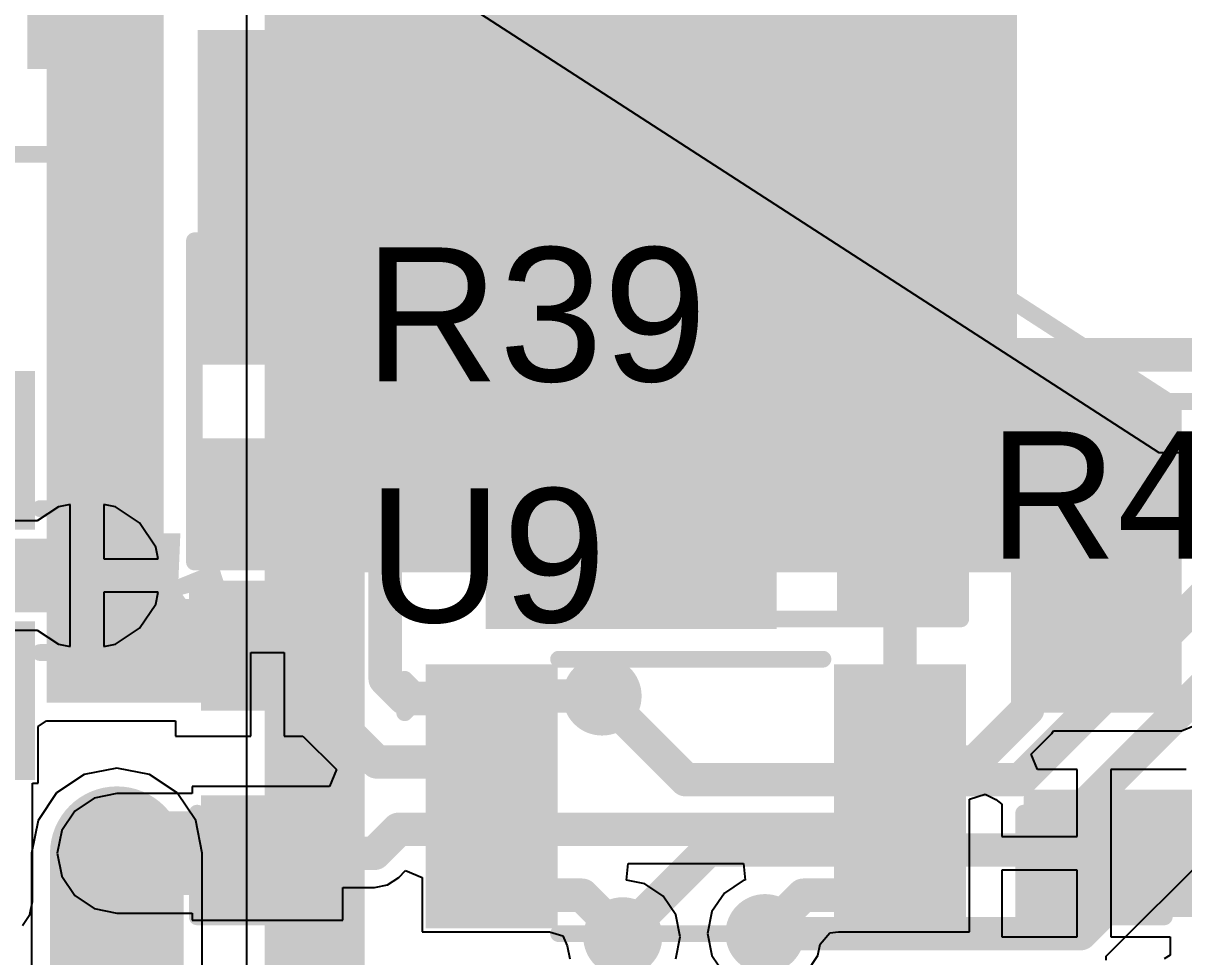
# Model space of a CAD drawing. Header units: millimetres. Extents: x -0.26 to 4.68, y -0.29 to 2.93.
# Drawn here: x 0.9858 to 1.3327, y 2.04 to 2.319 of the extents above; entities that cross this region are included whole.
import ezdxf

# ---------------------------------------------------------------- set-up
doc = ezdxf.new("R2010")
doc.units = ezdxf.units.MM
doc.header["$MEASUREMENT"] = 0
for name, color, linetype in [('BottomLayer', 5, 'Continuous'), ('BottomSolder', 6, 'Continuous'), ('TopLayer', 1, 'Continuous'), ('TopOverlay', 2, 'Continuous'), ('TopPaste', 8, 'Continuous'), ('TopSolder', 216, 'Continuous'), ('ViaHoleLayer', 16, 'Continuous')]:
    doc.layers.add(name, color=color, linetype=linetype)
doc.styles.add('Arial', font='arial.ttf', dxfattribs={"height": 0.2})

# ---------------------------------------------------------------- blocks, each defined once
blk = doc.blocks.new('8_VSSOP_28')
at = {"layer": 'TopLayer'}
for points in [[(-0.07677165, 0.0354331), (-0.04527555, 0.0354331), (-0.04527555, 0.0236221), (-0.07677165, 0.0236221)], [(0.04527555, 0.0354331), (0.07677165, 0.0354331), (0.07677165, 0.0236221), (0.04527555, 0.0236221)], [(-0.07677165, 0.0157481), (-0.04527555, 0.0157481), (-0.04527555, 0.0039371), (-0.07677165, 0.0039371)], [(0.04527555, 0.0157481), (0.07677165, 0.0157481), (0.07677165, 0.0039371), (0.04527555, 0.0039371)], [(-0.07677165, -0.003937), (-0.04527555, -0.003937), (-0.04527555, -0.015748), (-0.07677165, -0.015748)], [(0.04527555, -0.003937), (0.07677165, -0.003937), (0.07677165, -0.015748), (0.04527555, -0.015748)], [(-0.07677165, -0.023622), (-0.04527555, -0.023622), (-0.04527555, -0.035433), (-0.07677165, -0.035433)], [(0.04527555, -0.023622), (0.07677165, -0.023622), (0.07677165, -0.035433), (0.04527555, -0.035433)]]:
    blk.add_hatch(color=1, dxfattribs=at).paths.add_polyline_path(points)
at = {"layer": 'TopPaste'}
for points in [[(-0.07677165, 0.0354331), (-0.04527555, 0.0354331), (-0.04527555, 0.0236221), (-0.07677165, 0.0236221)], [(0.04527555, 0.0354331), (0.07677165, 0.0354331), (0.07677165, 0.0236221), (0.04527555, 0.0236221)], [(-0.07677165, 0.0157481), (-0.04527555, 0.0157481), (-0.04527555, 0.0039371), (-0.07677165, 0.0039371)], [(0.04527555, 0.0157481), (0.07677165, 0.0157481), (0.07677165, 0.0039371), (0.04527555, 0.0039371)], [(-0.07677165, -0.003937), (-0.04527555, -0.003937), (-0.04527555, -0.015748), (-0.07677165, -0.015748)], [(0.04527555, -0.003937), (0.07677165, -0.003937), (0.07677165, -0.015748), (0.04527555, -0.015748)], [(-0.07677165, -0.023622), (-0.04527555, -0.023622), (-0.04527555, -0.035433), (-0.07677165, -0.035433)], [(0.04527555, -0.023622), (0.07677165, -0.023622), (0.07677165, -0.035433), (0.04527555, -0.035433)]]:
    blk.add_hatch(color=8, dxfattribs=at).paths.add_polyline_path(points)
at = {"layer": 'TopSolder'}
for points in [[(-0.08077165, 0.0394331), (-0.04127555, 0.0394331), (-0.04127555, 0.0196221), (-0.08077165, 0.0196221)], [(0.04127555, 0.0394331), (0.08077165, 0.0394331), (0.08077165, 0.0196221), (0.04127555, 0.0196221)], [(-0.08077165, 0.0197481), (-0.04127555, 0.0197481), (-0.04127555, -6.29e-05), (-0.08077165, -6.29e-05)], [(0.04127555, 0.0197481), (0.08077165, 0.0197481), (0.08077165, -6.29e-05), (0.04127555, -6.29e-05)], [(-0.08077165, 6.3e-05), (-0.04127555, 6.3e-05), (-0.04127555, -0.019748), (-0.08077165, -0.019748)], [(0.04127555, 6.3e-05), (0.08077165, 6.3e-05), (0.08077165, -0.019748), (0.04127555, -0.019748)], [(-0.08077165, -0.019622), (-0.04127555, -0.019622), (-0.04127555, -0.039433), (-0.08077165, -0.039433)], [(0.04127555, -0.019622), (0.08077165, -0.019622), (0.08077165, -0.039433), (0.04127555, -0.039433)]]:
    blk.add_hatch(color=216, dxfattribs=at).paths.add_polyline_path(points)
at = {"layer": 'TopOverlay', "const_width": 0.005}
for points in [[(-0.041, 0.041), (0.038, 0.041)], [(-0.087, 0.025), (-0.087, 0.035)], [(-0.087, 0.035), (-0.082, 0.03)], [(-0.087, 0.025), (-0.082, 0.03)], [(-0.041, -0.0409999), (0.038, -0.0409999)]]:
    blk.add_lwpolyline(points, dxfattribs=at)
at = {"layer": 'TopOverlay', "const_width": 0.0025}
for points in [[(-0.04225, 0.041, 1), (-0.03975, 0.041, 1)], [(0.03675, 0.041, 1), (0.03925, 0.041, 1)], [(-0.08825, 0.035, 1), (-0.08575, 0.035, 1)], [(-0.08825, 0.035, 1), (-0.08575, 0.035, 1)], [(-0.08325, 0.03, 1), (-0.08075, 0.03, 1)], [(-0.08325, 0.03, 1), (-0.08075, 0.03, 1)], [(-0.08825, 0.025, 1), (-0.08575, 0.025, 1)], [(-0.08825, 0.025, 1), (-0.08575, 0.025, 1)], [(-0.04225, -0.0409999, 1), (-0.03975, -0.0409999, 1)], [(0.03675, -0.0409999, 1), (0.03925, -0.0409999, 1)]]:
    blk.add_lwpolyline(points, format="xyb", close=True, dxfattribs=at)
blk = doc.blocks.new('R___0603_48')
at = {"layer": 'TopLayer'}
for points in [[(-0.015, 0.0175), (-0.015, -0.0175), (-0.045, -0.0175), (-0.045, 0.0175)], [(0.045, 0.0175), (0.045, -0.0175), (0.015, -0.0175), (0.015, 0.0175)]]:
    blk.add_hatch(color=1, dxfattribs=at).paths.add_polyline_path(points)
at = {"layer": 'TopPaste'}
for points in [[(-0.015, 0.0175), (-0.015, -0.0175), (-0.045, -0.0175), (-0.045, 0.0175)], [(0.045, 0.0175), (0.045, -0.0175), (0.015, -0.0175), (0.015, 0.0175)]]:
    blk.add_hatch(color=8, dxfattribs=at).paths.add_polyline_path(points)
at = {"layer": 'TopSolder'}
for points in [[(-0.011, 0.0215), (-0.011, -0.0215), (-0.049, -0.0215), (-0.049, 0.0215)], [(0.049, 0.0215), (0.049, -0.0215), (0.011, -0.0215), (0.011, 0.0215)]]:
    blk.add_hatch(color=216, dxfattribs=at).paths.add_polyline_path(points)
at = {"layer": 'TopOverlay', "const_width": 0.005}
for points in [[(-0.048, 0.021), (-0.048, -0.021)], [(0.048, 0.021), (-0.048, 0.021)], [(0.048, 0.021), (0.048, -0.021)], [(0.048, -0.021), (-0.048, -0.021)]]:
    blk.add_lwpolyline(points, dxfattribs=at)
at = {"layer": 'TopOverlay', "const_width": 0.0025}
for points in [[(-0.04925, 0.021, 1), (-0.04675, 0.021, 1)], [(-0.04925, 0.021, 1), (-0.04675, 0.021, 1)], [(0.04675, 0.021, 1), (0.04925, 0.021, 1)], [(0.04675, 0.021, 1), (0.04925, 0.021, 1)], [(-0.04925, -0.021, 1), (-0.04675, -0.021, 1)], [(-0.04925, -0.021, 1), (-0.04675, -0.021, 1)], [(0.04675, -0.021, 1), (0.04925, -0.021, 1)], [(0.04675, -0.021, 1), (0.04925, -0.021, 1)]]:
    blk.add_lwpolyline(points, format="xyb", close=True, dxfattribs=at)
blk = doc.blocks.new('R___0603_49')
at = {"layer": 'TopLayer'}
for points in [[(-0.015, 0.0175), (-0.015, -0.0175), (-0.045, -0.0175), (-0.045, 0.0175)], [(0.045, 0.0175), (0.045, -0.0175), (0.015, -0.0175), (0.015, 0.0175)]]:
    blk.add_hatch(color=1, dxfattribs=at).paths.add_polyline_path(points)
at = {"layer": 'TopPaste'}
for points in [[(-0.015, 0.0175), (-0.015, -0.0175), (-0.045, -0.0175), (-0.045, 0.0175)], [(0.045, 0.0175), (0.045, -0.0175), (0.015, -0.0175), (0.015, 0.0175)]]:
    blk.add_hatch(color=8, dxfattribs=at).paths.add_polyline_path(points)
at = {"layer": 'TopSolder'}
for points in [[(-0.011, 0.0215), (-0.011, -0.0215), (-0.049, -0.0215), (-0.049, 0.0215)], [(0.049, 0.0215), (0.049, -0.0215), (0.011, -0.0215), (0.011, 0.0215)]]:
    blk.add_hatch(color=216, dxfattribs=at).paths.add_polyline_path(points)
at = {"layer": 'TopOverlay', "const_width": 0.005}
for points in [[(-0.048, 0.021), (0.048, 0.021)], [(-0.048, 0.021), (-0.048, -0.021)], [(0.048, 0.021), (0.048, -0.021)], [(-0.048, -0.021), (0.048, -0.021)]]:
    blk.add_lwpolyline(points, dxfattribs=at)
at = {"layer": 'TopOverlay', "const_width": 0.0025}
for points in [[(-0.04925, 0.021, 1), (-0.04675, 0.021, 1)], [(-0.04925, 0.021, 1), (-0.04675, 0.021, 1)], [(0.04675, 0.021, 1), (0.04925, 0.021, 1)], [(0.04675, 0.021, 1), (0.04925, 0.021, 1)], [(-0.04925, -0.021, 1), (-0.04675, -0.021, 1)], [(-0.04925, -0.021, 1), (-0.04675, -0.021, 1)], [(0.04675, -0.021, 1), (0.04925, -0.021, 1)], [(0.04675, -0.021, 1), (0.04925, -0.021, 1)]]:
    blk.add_lwpolyline(points, format="xyb", close=True, dxfattribs=at)
blk = doc.blocks.new('SSL0804T_220M_N_100')
at = {"layer": 'TopOverlay', "const_width": 0.005}
for points in [[(0.0650001, 0.1850394), (-0.065, 0.1850394)], [(0.2468363, 0.0674674), (0.0650001, 0.1850394)]]:
    blk.add_lwpolyline(points, dxfattribs=at)
at = {"layer": 'TopOverlay', "const_width": 0.0025}
blk.add_lwpolyline([(0.0637501, 0.1850394, 1), (0.0662501, 0.1850394, 1)], format="xyb", close=True, dxfattribs=at)
blk.add_lwpolyline([(0.0637501, 0.1850394, 1), (0.0662501, 0.1850394, 1)], format="xyb", close=True, dxfattribs=at)
blk = doc.blocks.new('XKNANO_113_106')
at = {"layer": 'TopLayer'}
blk.add_hatch(color=1, dxfattribs=at).paths.add_polyline_path([(-0.26968505, 0.2484253), (-0.24212595, 0.2484253), (-0.24212595, 0.1657481), (-0.26968505, 0.1657481)])
at = {"layer": 'TopPaste'}
blk.add_hatch(color=8, dxfattribs=at).paths.add_polyline_path([(-0.26968505, 0.2484253), (-0.24212595, 0.2484253), (-0.24212595, 0.1657481), (-0.26968505, 0.1657481)])
at = {"layer": 'TopSolder'}
blk.add_hatch(color=216, dxfattribs=at).paths.add_polyline_path([(-0.27368505, 0.2524253), (-0.23812595, 0.2524253), (-0.23812595, 0.1617481), (-0.27368505, 0.1617481)])
at = {"layer": 'TopOverlay', "const_width": 0.005}
for points in [[(-0.26, 0.278), (-0.26, 0.258)], [(-0.215, 0.278), (-0.26, 0.278)]]:
    blk.add_lwpolyline(points, dxfattribs=at)
at = {"layer": 'TopOverlay', "const_width": 0.0025}
for points in [[(-0.26125, 0.278, 1), (-0.25875, 0.278, 1)], [(-0.26125, 0.278, 1), (-0.25875, 0.278, 1)], [(-0.26125, 0.258, 1), (-0.25875, 0.258, 1)]]:
    blk.add_lwpolyline(points, format="xyb", close=True, dxfattribs=at)
blk = doc.blocks.new('SOT_323_5_135')
at = {"layer": 'TopLayer'}
for points in [[(-0.05708665, 0.03248035), (-0.01771655, 0.03248035), (-0.01771655, 0.01870085), (-0.05708665, 0.01870085)], [(0.01771655, 0.03248035), (0.05708665, 0.03248035), (0.05708665, 0.01870085), (0.01771655, 0.01870085)], [(-0.05708665, 0.00688975), (-0.01771655, 0.00688975), (-0.01771655, -0.00688975), (-0.05708665, -0.00688975)], [(-0.05708665, -0.01870075), (-0.01771655, -0.01870075), (-0.01771655, -0.03248025), (-0.05708665, -0.03248025)], [(0.01771655, -0.01870075), (0.05708665, -0.01870075), (0.05708665, -0.03248025), (0.01771655, -0.03248025)]]:
    blk.add_hatch(color=1, dxfattribs=at).paths.add_polyline_path(points)
at = {"layer": 'TopPaste'}
for points in [[(-0.05708665, 0.03248035), (-0.01771655, 0.03248035), (-0.01771655, 0.01870085), (-0.05708665, 0.01870085)], [(0.01771655, 0.03248035), (0.05708665, 0.03248035), (0.05708665, 0.01870085), (0.01771655, 0.01870085)], [(-0.05708665, 0.00688975), (-0.01771655, 0.00688975), (-0.01771655, -0.00688975), (-0.05708665, -0.00688975)], [(-0.05708665, -0.01870075), (-0.01771655, -0.01870075), (-0.01771655, -0.03248025), (-0.05708665, -0.03248025)], [(0.01771655, -0.01870075), (0.05708665, -0.01870075), (0.05708665, -0.03248025), (0.01771655, -0.03248025)]]:
    blk.add_hatch(color=8, dxfattribs=at).paths.add_polyline_path(points)
at = {"layer": 'TopSolder'}
for points in [[(-0.06108665, 0.03648035), (-0.01371655, 0.03648035), (-0.01371655, 0.01470085), (-0.06108665, 0.01470085)], [(0.01371655, 0.03648035), (0.06108665, 0.03648035), (0.06108665, 0.01470085), (0.01371655, 0.01470085)], [(-0.06108665, 0.01088975), (-0.01371655, 0.01088975), (-0.01371655, -0.01088975), (-0.06108665, -0.01088975)], [(-0.06108665, -0.01470075), (-0.01371655, -0.01470075), (-0.01371655, -0.03648025), (-0.06108665, -0.03648025)], [(0.01371655, -0.01470075), (0.06108665, -0.01470075), (0.06108665, -0.03648025), (0.01371655, -0.03648025)]]:
    blk.add_hatch(color=216, dxfattribs=at).paths.add_polyline_path(points)
at = {"layer": 'TopOverlay', "const_width": 0.005}
for points in [[(-0.023, 0.044), (-0.023, 0.038)], [(-0.023, 0.044), (0.02, 0.044)], [(0.02, 0.044), (0.02, 0.038)], [(-0.068, 0.031), (-0.063, 0.026)], [(-0.068, 0.031), (-0.068, 0.021)], [(-0.063, 0.026), (-0.068, 0.021)], [(-0.023, -0.0379999), (-0.023, -0.0439999)], [(0.02, -0.0379999), (0.02, -0.0439999)], [(-0.023, -0.0439999), (0.02, -0.0439999)]]:
    blk.add_lwpolyline(points, dxfattribs=at)
at = {"layer": 'TopOverlay', "const_width": 0.0025}
for points in [[(-0.02425, 0.044, 1), (-0.02175, 0.044, 1)], [(-0.02425, 0.044, 1), (-0.02175, 0.044, 1)], [(0.01875, 0.044, 1), (0.02125, 0.044, 1)], [(0.01875, 0.044, 1), (0.02125, 0.044, 1)], [(-0.02425, 0.038, 1), (-0.02175, 0.038, 1)], [(0.01875, 0.038, 1), (0.02125, 0.038, 1)], [(-0.06925, 0.031, 1), (-0.06675, 0.031, 1)], [(-0.06925, 0.031, 1), (-0.06675, 0.031, 1)], [(-0.06425, 0.026, 1), (-0.06175, 0.026, 1)], [(-0.06425, 0.026, 1), (-0.06175, 0.026, 1)], [(-0.06925, 0.021, 1), (-0.06675, 0.021, 1)], [(-0.06925, 0.021, 1), (-0.06675, 0.021, 1)], [(-0.02425, -0.0379999, 1), (-0.02175, -0.0379999, 1)], [(0.01875, -0.0379999, 1), (0.02125, -0.0379999, 1)], [(-0.02425, -0.0439999, 1), (-0.02175, -0.0439999, 1)], [(-0.02425, -0.0439999, 1), (-0.02175, -0.0439999, 1)], [(0.01875, -0.0439999, 1), (0.02125, -0.0439999, 1)], [(0.01875, -0.0439999, 1), (0.02125, -0.0439999, 1)]]:
    blk.add_lwpolyline(points, format="xyb", close=True, dxfattribs=at)
blk = doc.blocks.new('C___0603_168')
at = {"layer": 'TopLayer'}
for points in [[(-0.015, 0.0175), (-0.015, -0.0175), (-0.045, -0.0175), (-0.045, 0.0175)], [(0.045, 0.0175), (0.045, -0.0175), (0.015, -0.0175), (0.015, 0.0175)]]:
    blk.add_hatch(color=1, dxfattribs=at).paths.add_polyline_path(points)
at = {"layer": 'TopPaste'}
for points in [[(-0.015, 0.0175), (-0.015, -0.0175), (-0.045, -0.0175), (-0.045, 0.0175)], [(0.045, 0.0175), (0.045, -0.0175), (0.015, -0.0175), (0.015, 0.0175)]]:
    blk.add_hatch(color=8, dxfattribs=at).paths.add_polyline_path(points)
at = {"layer": 'TopSolder'}
for points in [[(-0.0126378, 0.0198622), (-0.0126378, -0.0198622), (-0.0473622, -0.0198622), (-0.0473622, 0.0198622)], [(0.0473622, 0.0198622), (0.0473622, -0.0198622), (0.0126378, -0.0198622), (0.0126378, 0.0198622)]]:
    blk.add_hatch(color=216, dxfattribs=at).paths.add_polyline_path(points)
at = {"layer": 'TopOverlay', "const_width": 0.005}
for points in [[(-0.049, -0.021), (-0.049, 0.021)], [(-0.018, 0.021), (-0.049, 0.021)], [(0.049, 0.021), (0.018, 0.021)], [(0.049, -0.021), (0.049, 0.021)], [(-0.018, -0.021), (-0.049, -0.021)], [(0.049, -0.021), (0.018, -0.021)]]:
    blk.add_lwpolyline(points, dxfattribs=at)
at = {"layer": 'TopOverlay', "const_width": 0.0025}
for points in [[(-0.05025, 0.021, 1), (-0.04775, 0.021, 1)], [(-0.05025, 0.021, 1), (-0.04775, 0.021, 1)], [(-0.01925, 0.021, 1), (-0.01675, 0.021, 1)], [(0.01675, 0.021, 1), (0.01925, 0.021, 1)], [(0.04775, 0.021, 1), (0.05025, 0.021, 1)], [(0.04775, 0.021, 1), (0.05025, 0.021, 1)], [(-0.05025, -0.021, 1), (-0.04775, -0.021, 1)], [(-0.05025, -0.021, 1), (-0.04775, -0.021, 1)], [(-0.01925, -0.021, 1), (-0.01675, -0.021, 1)], [(0.01675, -0.021, 1), (0.01925, -0.021, 1)], [(0.04775, -0.021, 1), (0.05025, -0.021, 1)], [(0.04775, -0.021, 1), (0.05025, -0.021, 1)]]:
    blk.add_lwpolyline(points, format="xyb", close=True, dxfattribs=at)
blk = doc.blocks.new('C___0603_169')
at = {"layer": 'TopLayer'}
for points in [[(-0.015, 0.0175), (-0.015, -0.0175), (-0.045, -0.0175), (-0.045, 0.0175)], [(0.045, 0.0175), (0.045, -0.0175), (0.015, -0.0175), (0.015, 0.0175)]]:
    blk.add_hatch(color=1, dxfattribs=at).paths.add_polyline_path(points)
at = {"layer": 'TopPaste'}
for points in [[(-0.015, 0.0175), (-0.015, -0.0175), (-0.045, -0.0175), (-0.045, 0.0175)], [(0.045, 0.0175), (0.045, -0.0175), (0.015, -0.0175), (0.015, 0.0175)]]:
    blk.add_hatch(color=8, dxfattribs=at).paths.add_polyline_path(points)
at = {"layer": 'TopSolder'}
for points in [[(-0.0126378, 0.0198622), (-0.0126378, -0.0198622), (-0.0473622, -0.0198622), (-0.0473622, 0.0198622)], [(0.0473622, 0.0198622), (0.0473622, -0.0198622), (0.0126378, -0.0198622), (0.0126378, 0.0198622)]]:
    blk.add_hatch(color=216, dxfattribs=at).paths.add_polyline_path(points)
at = {"layer": 'TopOverlay', "const_width": 0.005}
for points in [[(-0.049, 0.021), (-0.049, -0.021)], [(-0.049, 0.021), (-0.018, 0.021)], [(0.018, 0.021), (0.049, 0.021)], [(0.049, 0.021), (0.049, -0.021)], [(-0.049, -0.021), (-0.018, -0.021)], [(0.018, -0.021), (0.049, -0.021)]]:
    blk.add_lwpolyline(points, dxfattribs=at)
at = {"layer": 'TopOverlay', "const_width": 0.0025}
for points in [[(-0.05025, 0.021, 1), (-0.04775, 0.021, 1)], [(-0.05025, 0.021, 1), (-0.04775, 0.021, 1)], [(-0.01925, 0.021, 1), (-0.01675, 0.021, 1)], [(0.01675, 0.021, 1), (0.01925, 0.021, 1)], [(0.04775, 0.021, 1), (0.05025, 0.021, 1)], [(0.04775, 0.021, 1), (0.05025, 0.021, 1)], [(-0.05025, -0.021, 1), (-0.04775, -0.021, 1)], [(-0.05025, -0.021, 1), (-0.04775, -0.021, 1)], [(-0.01925, -0.021, 1), (-0.01675, -0.021, 1)], [(0.01675, -0.021, 1), (0.01925, -0.021, 1)], [(0.04775, -0.021, 1), (0.05025, -0.021, 1)], [(0.04775, -0.021, 1), (0.05025, -0.021, 1)]]:
    blk.add_lwpolyline(points, format="xyb", close=True, dxfattribs=at)

msp = doc.modelspace()

# ---------------------------------------------------------------- hatches: boundary and pattern name
at = {"layer": 'BottomLayer'}
for points in [[(1.0628226, 2.1549486), (1.2828226, 2.1549486), (1.2828226, 2.362), (1.0628226, 2.362)], [(1.058, 2.008), (1.0878226, 2.008), (1.0878226, 2.361), (1.058, 2.361)]]:
    msp.add_hatch(color=5, dxfattribs=at).paths.add_polyline_path(points)
h = msp.add_hatch(color=5, dxfattribs=at)
edge = h.paths.add_edge_path()
edge.add_arc((1.0773774, 2.3020514), 0.011811, 0, 360)
h = msp.add_hatch(color=5, dxfattribs=at)
edge = h.paths.add_edge_path()
edge.add_arc((1.102, 2.303), 0.011811, 0, 360)
h = msp.add_hatch(color=5, dxfattribs=at)
edge = h.paths.add_edge_path()
edge.add_arc((1.1266, 2.303), 0.011811, 0, 360)
h = msp.add_hatch(color=5, dxfattribs=at)
edge = h.paths.add_edge_path()
edge.add_arc((1.1512, 2.303), 0.011811, 0, 360)
h = msp.add_hatch(color=5, dxfattribs=at)
edge = h.paths.add_edge_path()
edge.add_arc((1.0783774, 2.2750514), 0.011811, 0, 360)
h = msp.add_hatch(color=5, dxfattribs=at)
edge = h.paths.add_edge_path()
edge.add_arc((1.103, 2.276), 0.011811, 0, 360)
h = msp.add_hatch(color=5, dxfattribs=at)
edge = h.paths.add_edge_path()
edge.add_arc((1.1276, 2.276), 0.011811, 0, 360)
h = msp.add_hatch(color=5, dxfattribs=at)
edge = h.paths.add_edge_path()
edge.add_arc((1.1522, 2.276), 0.011811, 0, 360)
h = msp.add_hatch(color=5, dxfattribs=at)
edge = h.paths.add_edge_path()
edge.add_arc((1.3058226, 2.1959486), 0.011811, 0, 360)
h = msp.add_hatch(color=5, dxfattribs=at)
edge = h.paths.add_edge_path()
edge.add_arc((1.0048777, 2.1539486), 0.011811, 0, 360)
h = msp.add_hatch(color=5, dxfattribs=at)
edge = h.paths.add_edge_path()
edge.add_arc((1.1588226, 2.1179486), 0.011811, 0, 360)
h = msp.add_hatch(color=5, dxfattribs=at)
edge = h.paths.add_edge_path()
edge.add_arc((1.0138226, 2.0709486), 0.011811, 0, 360)
h = msp.add_hatch(color=5, dxfattribs=at)
edge = h.paths.add_edge_path()
edge.add_arc((1.165, 2.046), 0.011811, 0, 360)
h = msp.add_hatch(color=5, dxfattribs=at)
edge = h.paths.add_edge_path()
edge.add_arc((1.2075005, 2.0469486), 0.011811, 0, 360)
at = {"layer": 'BottomSolder'}
h = msp.add_hatch(color=6, dxfattribs=at)
edge = h.paths.add_edge_path()
edge.add_arc((1.0773774, 2.3020514), 0.0059055, 0, 360)
h = msp.add_hatch(color=6, dxfattribs=at)
edge = h.paths.add_edge_path()
edge.add_arc((1.102, 2.303), 0.0059055, 0, 360)
h = msp.add_hatch(color=6, dxfattribs=at)
edge = h.paths.add_edge_path()
edge.add_arc((1.1266, 2.303), 0.0059055, 0, 360)
h = msp.add_hatch(color=6, dxfattribs=at)
edge = h.paths.add_edge_path()
edge.add_arc((1.1512, 2.303), 0.0059055, 0, 360)
h = msp.add_hatch(color=6, dxfattribs=at)
edge = h.paths.add_edge_path()
edge.add_arc((1.0783774, 2.2750514), 0.0059055, 0, 360)
h = msp.add_hatch(color=6, dxfattribs=at)
edge = h.paths.add_edge_path()
edge.add_arc((1.103, 2.276), 0.0059055, 0, 360)
h = msp.add_hatch(color=6, dxfattribs=at)
edge = h.paths.add_edge_path()
edge.add_arc((1.1276, 2.276), 0.0059055, 0, 360)
h = msp.add_hatch(color=6, dxfattribs=at)
edge = h.paths.add_edge_path()
edge.add_arc((1.1522, 2.276), 0.0059055, 0, 360)
h = msp.add_hatch(color=6, dxfattribs=at)
edge = h.paths.add_edge_path()
edge.add_arc((1.3058226, 2.1959486), 0.0059055, 0, 360)
h = msp.add_hatch(color=6, dxfattribs=at)
edge = h.paths.add_edge_path()
edge.add_arc((1.0048777, 2.1539486), 0.0059055, 0, 360)
h = msp.add_hatch(color=6, dxfattribs=at)
edge = h.paths.add_edge_path()
edge.add_arc((1.1588226, 2.1179486), 0.0059055, 0, 360)
h = msp.add_hatch(color=6, dxfattribs=at)
edge = h.paths.add_edge_path()
edge.add_arc((1.0138226, 2.0709486), 0.0059055, 0, 360)
h = msp.add_hatch(color=6, dxfattribs=at)
edge = h.paths.add_edge_path()
edge.add_arc((1.165, 2.046), 0.0059055, 0, 360)
h = msp.add_hatch(color=6, dxfattribs=at)
edge = h.paths.add_edge_path()
edge.add_arc((1.2075005, 2.0469486), 0.0059055, 0, 360)
at = {"layer": 'TopLayer'}
for points in [[(0.9928226, 2.1159486), (1.0278226, 2.1159486), (1.0278226, 2.4069486), (0.9928226, 2.4069486)], [(1.038, 2.219), (1.211, 2.219), (1.211, 2.317), (1.038, 2.317)], [(1.124, 2.138), (1.211, 2.138), (1.211, 2.317), (1.124, 2.317)], [(1.281, 2.113), (1.332, 2.113), (1.332, 2.208), (1.281, 2.208)], [(0.9928226, 2.1159486), (1.0768226, 2.1159486), (1.0768226, 2.1469486), (0.9928226, 2.1469486)], [(1.3518226, 2.0899486), (1.2848226, 2.0899486), (1.2848226, 2.0519486), (1.3518226, 2.0519486)]]:
    msp.add_hatch(color=1, dxfattribs=at).paths.add_polyline_path(points)
h = msp.add_hatch(color=1, dxfattribs=at)
edge = h.paths.add_edge_path()
edge.add_arc((1.0773774, 2.3020514), 0.011811, 0, 360)
h = msp.add_hatch(color=1, dxfattribs=at)
edge = h.paths.add_edge_path()
edge.add_arc((1.102, 2.303), 0.011811, 0, 360)
h = msp.add_hatch(color=1, dxfattribs=at)
edge = h.paths.add_edge_path()
edge.add_arc((1.1266, 2.303), 0.011811, 0, 360)
h = msp.add_hatch(color=1, dxfattribs=at)
edge = h.paths.add_edge_path()
edge.add_arc((1.1512, 2.303), 0.011811, 0, 360)
h = msp.add_hatch(color=1, dxfattribs=at)
edge = h.paths.add_edge_path()
edge.add_arc((1.0783774, 2.2750514), 0.011811, 0, 360)
h = msp.add_hatch(color=1, dxfattribs=at)
edge = h.paths.add_edge_path()
edge.add_arc((1.103, 2.276), 0.011811, 0, 360)
h = msp.add_hatch(color=1, dxfattribs=at)
edge = h.paths.add_edge_path()
edge.add_arc((1.1276, 2.276), 0.011811, 0, 360)
h = msp.add_hatch(color=1, dxfattribs=at)
edge = h.paths.add_edge_path()
edge.add_arc((1.1522, 2.276), 0.011811, 0, 360)
h = msp.add_hatch(color=1, dxfattribs=at)
edge = h.paths.add_edge_path()
edge.add_arc((1.3058226, 2.1959486), 0.011811, 0, 360)
h = msp.add_hatch(color=1, dxfattribs=at)
edge = h.paths.add_edge_path()
edge.add_arc((1.0048777, 2.1539486), 0.011811, 0, 360)
h = msp.add_hatch(color=1, dxfattribs=at)
edge = h.paths.add_edge_path()
edge.add_arc((1.1588226, 2.1179486), 0.011811, 0, 360)
h = msp.add_hatch(color=1, dxfattribs=at)
edge = h.paths.add_edge_path()
edge.add_arc((1.0138226, 2.0709486), 0.011811, 0, 360)
h = msp.add_hatch(color=1, dxfattribs=at)
edge = h.paths.add_edge_path()
edge.add_arc((1.165, 2.046), 0.011811, 0, 360)
h = msp.add_hatch(color=1, dxfattribs=at)
edge = h.paths.add_edge_path()
edge.add_arc((1.2075005, 2.0469486), 0.011811, 0, 360)
at = {"layer": 'TopSolder'}
h = msp.add_hatch(color=216, dxfattribs=at)
edge = h.paths.add_edge_path()
edge.add_arc((1.0773774, 2.3020514), 0.0059055, 0, 360)
h = msp.add_hatch(color=216, dxfattribs=at)
edge = h.paths.add_edge_path()
edge.add_arc((1.102, 2.303), 0.0059055, 0, 360)
h = msp.add_hatch(color=216, dxfattribs=at)
edge = h.paths.add_edge_path()
edge.add_arc((1.1266, 2.303), 0.0059055, 0, 360)
h = msp.add_hatch(color=216, dxfattribs=at)
edge = h.paths.add_edge_path()
edge.add_arc((1.1512, 2.303), 0.0059055, 0, 360)
h = msp.add_hatch(color=216, dxfattribs=at)
edge = h.paths.add_edge_path()
edge.add_arc((1.0783774, 2.2750514), 0.0059055, 0, 360)
h = msp.add_hatch(color=216, dxfattribs=at)
edge = h.paths.add_edge_path()
edge.add_arc((1.103, 2.276), 0.0059055, 0, 360)
h = msp.add_hatch(color=216, dxfattribs=at)
edge = h.paths.add_edge_path()
edge.add_arc((1.1276, 2.276), 0.0059055, 0, 360)
h = msp.add_hatch(color=216, dxfattribs=at)
edge = h.paths.add_edge_path()
edge.add_arc((1.1522, 2.276), 0.0059055, 0, 360)
h = msp.add_hatch(color=216, dxfattribs=at)
edge = h.paths.add_edge_path()
edge.add_arc((1.3058226, 2.1959486), 0.0059055, 0, 360)
h = msp.add_hatch(color=216, dxfattribs=at)
edge = h.paths.add_edge_path()
edge.add_arc((1.0048777, 2.1539486), 0.0059055, 0, 360)
h = msp.add_hatch(color=216, dxfattribs=at)
edge = h.paths.add_edge_path()
edge.add_arc((1.1588226, 2.1179486), 0.0059055, 0, 360)
h = msp.add_hatch(color=216, dxfattribs=at)
edge = h.paths.add_edge_path()
edge.add_arc((1.0138226, 2.0709486), 0.0059055, 0, 360)
h = msp.add_hatch(color=216, dxfattribs=at)
edge = h.paths.add_edge_path()
edge.add_arc((1.165, 2.046), 0.0059055, 0, 360)
h = msp.add_hatch(color=216, dxfattribs=at)
edge = h.paths.add_edge_path()
edge.add_arc((1.2075005, 2.0469486), 0.0059055, 0, 360)
at = {"layer": 'ViaHoleLayer'}
h = msp.add_hatch(color=16, dxfattribs=at)
edge = h.paths.add_edge_path()
edge.add_arc((1.0773774, 2.3020514), 0.0059055, 0, 360)
h = msp.add_hatch(color=16, dxfattribs=at)
edge = h.paths.add_edge_path()
edge.add_arc((1.102, 2.303), 0.0059055, 0, 360)
h = msp.add_hatch(color=16, dxfattribs=at)
edge = h.paths.add_edge_path()
edge.add_arc((1.1266, 2.303), 0.0059055, 0, 360)
h = msp.add_hatch(color=16, dxfattribs=at)
edge = h.paths.add_edge_path()
edge.add_arc((1.1512, 2.303), 0.0059055, 0, 360)
h = msp.add_hatch(color=16, dxfattribs=at)
edge = h.paths.add_edge_path()
edge.add_arc((1.0783774, 2.2750514), 0.0059055, 0, 360)
h = msp.add_hatch(color=16, dxfattribs=at)
edge = h.paths.add_edge_path()
edge.add_arc((1.103, 2.276), 0.0059055, 0, 360)
h = msp.add_hatch(color=16, dxfattribs=at)
edge = h.paths.add_edge_path()
edge.add_arc((1.1276, 2.276), 0.0059055, 0, 360)
h = msp.add_hatch(color=16, dxfattribs=at)
edge = h.paths.add_edge_path()
edge.add_arc((1.1522, 2.276), 0.0059055, 0, 360)
h = msp.add_hatch(color=16, dxfattribs=at)
edge = h.paths.add_edge_path()
edge.add_arc((1.3058226, 2.1959486), 0.0059055, 0, 360)
h = msp.add_hatch(color=16, dxfattribs=at)
edge = h.paths.add_edge_path()
edge.add_arc((1.0048777, 2.1539486), 0.0059055, 0, 360)
h = msp.add_hatch(color=16, dxfattribs=at)
edge = h.paths.add_edge_path()
edge.add_arc((1.1588226, 2.1179486), 0.0059055, 0, 360)
h = msp.add_hatch(color=16, dxfattribs=at)
edge = h.paths.add_edge_path()
edge.add_arc((1.0138226, 2.0709486), 0.0059055, 0, 360)
h = msp.add_hatch(color=16, dxfattribs=at)
edge = h.paths.add_edge_path()
edge.add_arc((1.165, 2.046), 0.0059055, 0, 360)
h = msp.add_hatch(color=16, dxfattribs=at)
edge = h.paths.add_edge_path()
edge.add_arc((1.2075005, 2.0469486), 0.0059055, 0, 360)

# ---------------------------------------------------------------- linework, layer by layer
at = {"layer": 'BottomLayer'}
for p, q in [((1.052588, 2.361), (1.052588, 2.0135311)), ((1.1224624, 2.3218205), (1.3252329, 2.1907127)), ((1.3094719, 2.0401787), (1.4600059, 2.1907127)), ((1.3252329, 2.1907127), (1.4622938, 2.1907127)), ((0.9998777, 2.1751923), (0.9963675, 2.1744941)), ((0.9998777, 2.1539486), (0.9998777, 2.1751923)), ((1.0133879, 2.1744941), (1.0098777, 2.1751923)), ((1.0098777, 2.1751923), (1.0098777, 2.1589486)), ((0.9963675, 2.1744941), (0.9900337, 2.1702621)), ((1.0206026, 2.1696735), (1.0133879, 2.1744941)), ((0.9900337, 2.1702621), (0.9676666, 2.1702621)), ((1.0254232, 2.1624588), (1.0206026, 2.1696735)), ((1.0261214, 2.1589486), (1.0254232, 2.1624588)), ((1.0098777, 2.1589486), (1.0261214, 2.1589486)), ((0.9998777, 2.1327049), (0.9998777, 2.1539486)), ((1.0261214, 2.1489486), (1.0098777, 2.1489486)), ((1.0098777, 2.1489486), (1.0098777, 2.1327049)), ((1.0254232, 2.1454384), (1.0261214, 2.1489486)), ((1.0206026, 2.1382237), (1.0254232, 2.1454384)), ((0.9676666, 2.1376351), (0.9900337, 2.1376351)), ((0.9900337, 2.1376351), (0.9963675, 2.1334031)), ((1.0133879, 2.1334031), (1.0206026, 2.1382237)), ((0.9963675, 2.1334031), (0.9998777, 2.1327049)), ((1.0098777, 2.1327049), (1.0133879, 2.1334031)), ((1.0138221, 2.0964379), (1.0040676, 2.0944976)), ((1.0235766, 2.0944976), (1.0138221, 2.0964379)), ((1.0040676, 2.0944976), (0.9957981, 2.0889721)), ((1.0318461, 2.0889721), (1.0235766, 2.0944976)), ((0.9957981, 2.0889721), (0.9902726, 2.0807026)), ((1.0373716, 2.0807026), (1.0318461, 2.0889721)), ((0.9902726, 2.0807026), (0.9883323, 2.0709481)), ((1.0393119, 2.0709481), (1.0373716, 2.0807026)), ((0.9883323, 2.0709481), (0.9883323, 2.0091779)), ((1.0393119, 2.0197361), (1.0393119, 2.0709481)), ((1.3094322, 2.0390409), (1.3094719, 2.0401787))]:
    msp.add_line(p, q, dxfattribs=at)
for points, const_width in [([(1.1728226, 2.2584743), (1.2562969, 2.3419486)], 0.04), ([(1.2898226, 2.0719486), (1.5268226, 2.3089486)], 0.01), ([(1.3018226, 2.0469486), (1.5448226, 2.2899486)], 0.01), ([(1.2628226, 2.1779486), (1.2628226, 2.1959486)], 0.04), ([(1.2628226, 2.1959486), (1.3058226, 2.1959486)], 0.04), ([(0.9528226, 2.1539486), (1.0048777, 2.1539486)], 0.022), ([(1.2838226, 2.0929486), (1.3528226, 2.1619486)], 0.01), ([(1.1588226, 2.1179486), (1.1838226, 2.0929486)], 0.01), ([(1.1838226, 2.0929486), (1.2838226, 2.0929486)], 0.01), ([(1.0138221, 2.0091779), (1.0138221, 2.0709481)], 0.04), ([(1.0138221, 2.0709481), (1.0138226, 2.0709486)], 0.022), ([(1.165, 2.0464399), (1.1905087, 2.0719486)], 0.01), ([(1.1905087, 2.0719486), (1.2898226, 2.0719486)], 0.01), ([(1.165, 2.046), (1.165, 2.0464399)], 0.01), ([(1.2075005, 2.0469486), (1.3018226, 2.0469486)], 0.01)]:
    msp.add_lwpolyline(points, dxfattribs=dict(at, const_width=const_width))
for points, const_width in [([(1.1628226, 2.2584743, 1), (1.1828226, 2.2584743, 1)], 0.02), ([(1.2528226, 2.1959486, 1), (1.2728226, 2.1959486, 1)], 0.02), ([(1.2528226, 2.1959486, 1), (1.2728226, 2.1959486, 1)], 0.02), ([(1.2958226, 2.1959486, 1), (1.3158226, 2.1959486, 1)], 0.02), ([(1.2528226, 2.1779486, 1), (1.2728226, 2.1779486, 1)], 0.02), ([(0.9993777, 2.1539486, 1), (1.0103777, 2.1539486, 1)], 0.011), ([(1.1563226, 2.1179486, 1), (1.1613226, 2.1179486, 1)], 0.005), ([(1.1813226, 2.0929486, 1), (1.1863226, 2.0929486, 1)], 0.005), ([(1.1813226, 2.0929486, 1), (1.1863226, 2.0929486, 1)], 0.005), ([(1.2813226, 2.0929486, 1), (1.2863226, 2.0929486, 1)], 0.005), ([(1.2813226, 2.0929486, 1), (1.2863226, 2.0929486, 1)], 0.005), ([(1.0038221, 2.0709481, 1), (1.0238221, 2.0709481, 1)], 0.02), ([(1.0083221, 2.0709481, 1), (1.0193221, 2.0709481, 1)], 0.011), ([(1.0083226, 2.0709486, 1), (1.0193226, 2.0709486, 1)], 0.011), ([(1.1880087, 2.0719486, 1), (1.1930087, 2.0719486, 1)], 0.005), ([(1.1880087, 2.0719486, 1), (1.1930087, 2.0719486, 1)], 0.005), ([(1.2873226, 2.0719486, 1), (1.2923226, 2.0719486, 1)], 0.005), ([(1.2873226, 2.0719486, 1), (1.2923226, 2.0719486, 1)], 0.005), ([(1.1625, 2.0464399, 1), (1.1675, 2.0464399, 1)], 0.005), ([(1.1625, 2.0464399, 1), (1.1675, 2.0464399, 1)], 0.005), ([(1.1625, 2.046, 1), (1.1675, 2.046, 1)], 0.005), ([(1.2050005, 2.0469486, 1), (1.2100005, 2.0469486, 1)], 0.005), ([(1.2993226, 2.0469486, 1), (1.3043226, 2.0469486, 1)], 0.005), ([(1.2993226, 2.0469486, 1), (1.3043226, 2.0469486, 1)], 0.005)]:
    msp.add_lwpolyline(points, format="xyb", close=True, dxfattribs=dict(at, const_width=const_width))
at = {"layer": 'TopLayer'}
for p, q in [((1.1224624, 2.3218205), (1.3252329, 2.1907127)), ((1.3252329, 2.1907127), (1.4622938, 2.1907127)), ((1.0538226, 2.1059486), (1.0538226, 2.1309486)), ((1.0538226, 2.1309486), (1.0638226, 2.1309486)), ((1.0638226, 2.1309486), (1.0638226, 2.1059486)), ((0.9903028, 2.1088528), (0.9928227, 2.1105366)), ((0.9903028, 2.091862), (0.9903028, 2.1088528)), ((0.9928227, 2.1105366), (1.0313226, 2.1105366)), ((1.0313226, 2.1105366), (1.0313226, 2.1059486)), ((1.332, 2.107588), (1.3358269, 2.1091731)), ((1.0313226, 2.1059486), (1.0538226, 2.1059486)), ((1.0638226, 2.1059486), (1.0694034, 2.1059486)), ((1.0694034, 2.1059486), (1.0794034, 2.0959486)), ((1.2870033, 2.100568), (1.2932096, 2.1067743)), ((1.2932096, 2.1067743), (1.2937533, 2.107588)), ((1.2937533, 2.107588), (1.332, 2.107588)), ((1.2889168, 2.0959486), (1.2870033, 2.100568)), ((1.0794034, 2.0959486), (1.0773323, 2.0909486)), ((1.3008226, 2.0959486), (1.2889168, 2.0959486)), ((1.3008226, 2.0759486), (1.3008226, 2.0959486)), ((1.3333226, 2.0959486), (1.3108226, 2.0959486)), ((1.3108226, 2.0959486), (1.3108226, 2.0709486)), ((0.988609, 2.0565391), (0.988609, 2.091862)), ((0.988609, 2.091862), (0.9903028, 2.091862)), ((1.0138226, 2.0887914), (1.0069945, 2.0874332)), ((1.0363226, 2.0887914), (1.0138226, 2.0887914)), ((1.0773323, 2.0909486), (1.0363226, 2.0909486)), ((1.0363226, 2.0909486), (1.0363226, 2.0887914)), ((1.2685942, 2.0871017), (1.2733472, 2.0886444)), ((1.2733472, 2.0886444), (1.2764938, 2.087012)), ((1.0069945, 2.0874332), (1.0012058, 2.0835654)), ((1.2685942, 2.0475156), (1.2685942, 2.0871017)), ((1.2764938, 2.087012), (1.2783226, 2.0855908)), ((1.2783226, 2.0855908), (1.2783226, 2.0759486)), ((1.0012058, 2.0835654), (0.997338, 2.0777767)), ((0.997338, 2.0777767), (0.9959798, 2.0709486)), ((1.2783226, 2.0759486), (1.3008226, 2.0759486)), ((0.9959798, 2.0709486), (0.997338, 2.0641205)), ((1.3108226, 2.0709486), (1.3108226, 2.0459486)), ((1.1661569, 2.0629102), (1.1666493, 2.0679102)), ((1.1666493, 2.0679102), (1.2010821, 2.0679102)), ((1.2010821, 2.0679102), (1.2015746, 2.0629102)), ((0.997338, 2.0641205), (1.0012058, 2.0583318)), ((1.0947244, 2.0615288), (1.0980322, 2.063739)), ((1.0980322, 2.063739), (1.100051, 2.0657578)), ((1.100051, 2.0657578), (1.105051, 2.0636867)), ((1.3008226, 2.0659486), (1.2783226, 2.0659486)), ((1.2783226, 2.0659486), (1.2783226, 2.0459486)), ((1.3008226, 2.0459486), (1.3008226, 2.0659486)), ((1.0813226, 2.0509486), (1.0813226, 2.0607527)), ((1.0813226, 2.0607527), (1.0908226, 2.0607527)), ((1.0908226, 2.0607527), (1.0947244, 2.0615288)), ((1.105051, 2.0636867), (1.105051, 2.0475156)), ((1.1715593, 2.0618356), (1.1661569, 2.0629102)), ((1.17712, 2.05812), (1.1715593, 2.0618356)), ((1.2009412, 2.0627842), (1.1953805, 2.0590686)), ((1.2015746, 2.0629102), (1.2009412, 2.0627842)), ((1.0012058, 2.0583318), (1.0069945, 2.054464)), ((1.1808356, 2.0525593), (1.17712, 2.05812)), ((1.1953805, 2.0590686), (1.1916649, 2.0535079)), ((0.9878329, 2.0526373), (0.988609, 2.0565391)), ((1.0069945, 2.054464), (1.0138226, 2.0531058)), ((1.1916649, 2.0535079), (1.1903602, 2.0469486)), ((0.9856227, 2.0493295), (0.9878329, 2.0526373)), ((1.0138226, 2.0531058), (1.0363226, 2.0531058)), ((1.0363226, 2.0531058), (1.0363226, 2.0509486)), ((1.0363226, 2.0509486), (1.0813226, 2.0509486)), ((1.1821403, 2.046), (1.1808356, 2.0525593)), ((1.105051, 2.0475156), (1.1430632, 2.0475156)), ((1.1430632, 2.0475156), (1.1471063, 2.046238)), ((1.1903602, 2.0469486), (1.1916649, 2.0403893)), ((1.2240132, 2.0437934), (1.2268429, 2.0472075)), ((1.2268429, 2.0472075), (1.2294635, 2.0475156)), ((1.2294635, 2.0475156), (1.2685942, 2.0475156)), ((1.1471063, 2.046238), (1.1484001, 2.0432831)), ((1.1484001, 2.0432831), (1.1491644, 2.0394407)), ((1.1808356, 2.0394407), (1.1821403, 2.046)), ((1.2233361, 2.0403893), (1.2240132, 2.0437934)), ((1.2783226, 2.0459486), (1.3008226, 2.0459486)), ((1.3108226, 2.0459486), (1.3285483, 2.0459486)), ((1.3285483, 2.0459486), (1.3285483, 2.0405137)), ((1.1916649, 2.0403893), (1.1953805, 2.0348286)), ((1.2196205, 2.0348286), (1.2233361, 2.0403893)), ((1.3285483, 2.0405137), (1.3268225, 2.0393606))]:
    msp.add_line(p, q, dxfattribs=at)
for points, const_width in [([(1.0048777, 2.1546978), (1.0048777, 2.3507202)], 0.022), ([(1.248, 2.2), (1.2679092, 2.2199092)], 0.01), ([(1.2679092, 2.2199092), (1.4639092, 2.2199092)], 0.01), ([(1.3058226, 2.1309486), (1.3058226, 2.1959486)], 0.022), ([(1.248, 2.162), (1.248, 2.2)], 0.01), ([(1.058, 2.176), (1.0860001, 2.176)], 0.01), ([(1.0860001, 2.176), (1.094, 2.1680001)], 0.01), ([(1.094, 2.1230703), (1.094, 2.1680001)], 0.01), ([(1.0048777, 2.1546978), (1.005188, 2.1543875)], 0.022), ([(1.2478462, 2.1618462), (1.248, 2.162)], 0.01), ([(1.2478462, 2.1174762), (1.2478462, 2.1618462)], 0.01), ([(1.0588226, 2.1309486), (1.0613226, 2.1309486)], 0.01), ([(1.0613226, 2.1309486), (1.0713226, 2.1209486)], 0.01), ([(1.2931437, 2.1211276), (1.3029647, 2.1309486)], 0.01), ([(1.094, 2.1230703), (1.0998579, 2.1172124)], 0.01), ([(1.0713226, 2.1184486), (1.0713226, 2.1209486)], 0.01), ([(1.0713226, 2.1184486), (1.0915271, 2.0982441)], 0.01), ([(1.1262714, 2.1179486), (1.1588226, 2.1179486)], 0.01), ([(1.286, 2.118), (1.2891276, 2.1211276)], 0.01), ([(1.286, 2.1139839), (1.286, 2.118)], 0.01), ([(1.2891276, 2.1211276), (1.2931437, 2.1211276)], 0.01), ([(1.0998579, 2.1172124), (1.125799, 2.1172124)], 0.01), ([(1.2702601, 2.098244), (1.286, 2.1139839)], 0.01), ([(1.0915271, 2.0982441), (1.1253461, 2.0982441)], 0.01), ([(1.1253461, 2.0982441), (1.125799, 2.0977912)], 0.01), ([(1.2478462, 2.0977912), (1.248299, 2.098244)], 0.01), ([(1.248299, 2.098244), (1.2702601, 2.098244)], 0.01), ([(1.0138226, 2.0709486), (1.0588226, 2.0709486)], 0.025), ([(1.0908226, 2.0709486), (1.0979801, 2.0781061)], 0.01), ([(1.0979801, 2.0781061), (1.125799, 2.0781061)], 0.01), ([(1.125799, 2.0781061), (1.2478462, 2.0781061)], 0.01), ([(1.3058226, 2.0709486), (1.3098226, 2.0669486)], 0.022), ([(1.0588226, 2.0709486), (1.0908226, 2.0709486)], 0.01), ([(1.125799, 2.0584211), (1.1528496, 2.0584211)], 0.01), ([(1.1528496, 2.0584211), (1.165, 2.0462707)], 0.01), ([(1.2075005, 2.0469486), (1.218973, 2.0584211)], 0.01), ([(1.218973, 2.0584211), (1.2478462, 2.0584211)], 0.01), ([(1.165, 2.046), (1.165, 2.0462707)], 0.01)]:
    msp.add_lwpolyline(points, dxfattribs=dict(at, const_width=const_width))
for points, const_width in [([(1.2654092, 2.2199092, 1), (1.2704092, 2.2199092, 1)], 0.005), ([(1.2654092, 2.2199092, 1), (1.2704092, 2.2199092, 1)], 0.005), ([(1.3003226, 2.1959486, 1), (1.3113226, 2.1959486, 1)], 0.011), ([(1.2455, 2.2, 1), (1.2505, 2.2, 1)], 0.005), ([(1.2455, 2.2, 1), (1.2505, 2.2, 1)], 0.005), ([(1.0555, 2.176, 1), (1.0605, 2.176, 1)], 0.005), ([(1.0835001, 2.176, 1), (1.0885001, 2.176, 1)], 0.005), ([(1.0835001, 2.176, 1), (1.0885001, 2.176, 1)], 0.005), ([(1.0915, 2.1680001, 1), (1.0965, 2.1680001, 1)], 0.005), ([(1.0915, 2.1680001, 1), (1.0965, 2.1680001, 1)], 0.005), ([(0.9993777, 2.1546978, 1), (1.0103777, 2.1546978, 1)], 0.011), ([(0.9993777, 2.1546978, 1), (1.0103777, 2.1546978, 1)], 0.011), ([(0.999688, 2.1543875, 1), (1.010688, 2.1543875, 1)], 0.011), ([(1.2453462, 2.1618462, 1), (1.2503462, 2.1618462, 1)], 0.005), ([(1.2453462, 2.1618462, 1), (1.2503462, 2.1618462, 1)], 0.005), ([(1.2455, 2.162, 1), (1.2505, 2.162, 1)], 0.005), ([(1.2455, 2.162, 1), (1.2505, 2.162, 1)], 0.005), ([(1.3003226, 2.1309486, 1), (1.3113226, 2.1309486, 1)], 0.011), ([(1.0563226, 2.1309486, 1), (1.0613226, 2.1309486, 1)], 0.005), ([(1.0588226, 2.1309486, 1), (1.0638226, 2.1309486, 1)], 0.005), ([(1.0588226, 2.1309486, 1), (1.0638226, 2.1309486, 1)], 0.005), ([(1.3004647, 2.1309486, 1), (1.3054647, 2.1309486, 1)], 0.005), ([(1.0915, 2.1230703, 1), (1.0965, 2.1230703, 1)], 0.005), ([(1.0915, 2.1230703, 1), (1.0965, 2.1230703, 1)], 0.005), ([(1.0688226, 2.1209486, 1), (1.0738226, 2.1209486, 1)], 0.005), ([(1.0688226, 2.1209486, 1), (1.0738226, 2.1209486, 1)], 0.005), ([(1.0688226, 2.1184486, 1), (1.0738226, 2.1184486, 1)], 0.005), ([(1.0688226, 2.1184486, 1), (1.0738226, 2.1184486, 1)], 0.005), ([(1.1237714, 2.1179486, 1), (1.1287714, 2.1179486, 1)], 0.005), ([(1.1563226, 2.1179486, 1), (1.1613226, 2.1179486, 1)], 0.005), ([(1.2835, 2.118, 1), (1.2885, 2.118, 1)], 0.005), ([(1.2835, 2.118, 1), (1.2885, 2.118, 1)], 0.005), ([(1.2866276, 2.1211276, 1), (1.2916276, 2.1211276, 1)], 0.005), ([(1.2866276, 2.1211276, 1), (1.2916276, 2.1211276, 1)], 0.005), ([(1.2906437, 2.1211276, 1), (1.2956437, 2.1211276, 1)], 0.005), ([(1.2906437, 2.1211276, 1), (1.2956437, 2.1211276, 1)], 0.005), ([(1.0973579, 2.1172124, 1), (1.1023579, 2.1172124, 1)], 0.005), ([(1.0973579, 2.1172124, 1), (1.1023579, 2.1172124, 1)], 0.005), ([(1.123299, 2.1172124, 1), (1.128299, 2.1172124, 1)], 0.005), ([(1.2453462, 2.1174762, 1), (1.2503462, 2.1174762, 1)], 0.005), ([(1.2835, 2.1139839, 1), (1.2885, 2.1139839, 1)], 0.005), ([(1.2835, 2.1139839, 1), (1.2885, 2.1139839, 1)], 0.005), ([(1.0890271, 2.0982441, 1), (1.0940271, 2.0982441, 1)], 0.005), ([(1.0890271, 2.0982441, 1), (1.0940271, 2.0982441, 1)], 0.005), ([(1.1228461, 2.0982441, 1), (1.1278461, 2.0982441, 1)], 0.005), ([(1.1228461, 2.0982441, 1), (1.1278461, 2.0982441, 1)], 0.005), ([(1.123299, 2.0977912, 1), (1.128299, 2.0977912, 1)], 0.005), ([(1.2453462, 2.0977912, 1), (1.2503462, 2.0977912, 1)], 0.005), ([(1.245799, 2.098244, 1), (1.250799, 2.098244, 1)], 0.005), ([(1.245799, 2.098244, 1), (1.250799, 2.098244, 1)], 0.005), ([(1.2677601, 2.098244, 1), (1.2727601, 2.098244, 1)], 0.005), ([(1.2677601, 2.098244, 1), (1.2727601, 2.098244, 1)], 0.005), ([(1.0075726, 2.0709486, 1), (1.0200726, 2.0709486, 1)], 0.0125), ([(1.0525726, 2.0709486, 1), (1.0650726, 2.0709486, 1)], 0.0125), ([(1.0954801, 2.0781061, 1), (1.1004801, 2.0781061, 1)], 0.005), ([(1.0954801, 2.0781061, 1), (1.1004801, 2.0781061, 1)], 0.005), ([(1.123299, 2.0781061, 1), (1.128299, 2.0781061, 1)], 0.005), ([(1.123299, 2.0781061, 1), (1.128299, 2.0781061, 1)], 0.005), ([(1.2453462, 2.0781061, 1), (1.2503462, 2.0781061, 1)], 0.005), ([(1.3003226, 2.0709486, 1), (1.3113226, 2.0709486, 1)], 0.011), ([(1.3043226, 2.0669486, 1), (1.3153226, 2.0669486, 1)], 0.011), ([(1.0563226, 2.0709486, 1), (1.0613226, 2.0709486, 1)], 0.005), ([(1.0883226, 2.0709486, 1), (1.0933226, 2.0709486, 1)], 0.005), ([(1.0883226, 2.0709486, 1), (1.0933226, 2.0709486, 1)], 0.005), ([(1.123299, 2.0584211, 1), (1.128299, 2.0584211, 1)], 0.005), ([(1.1503496, 2.0584211, 1), (1.1553496, 2.0584211, 1)], 0.005), ([(1.1503496, 2.0584211, 1), (1.1553496, 2.0584211, 1)], 0.005), ([(1.216473, 2.0584211, 1), (1.221473, 2.0584211, 1)], 0.005), ([(1.216473, 2.0584211, 1), (1.221473, 2.0584211, 1)], 0.005), ([(1.2453462, 2.0584211, 1), (1.2503462, 2.0584211, 1)], 0.005), ([(1.1625, 2.0462707, 1), (1.1675, 2.0462707, 1)], 0.005), ([(1.1625, 2.0462707, 1), (1.1675, 2.0462707, 1)], 0.005), ([(1.1625, 2.046, 1), (1.1675, 2.046, 1)], 0.005), ([(1.2050005, 2.0469486, 1), (1.2100005, 2.0469486, 1)], 0.005)]:
    msp.add_lwpolyline(points, format="xyb", close=True, dxfattribs=dict(at, const_width=const_width))

# ---------------------------------------------------------------- block references
for name, p, rotation in [('XKNANO_113_106', (0.7489722, 2.5578069), 180), ('SSL0804T_220M_N_100', (1.393, 2.391), 180), ('R___0603_49', (1.058, 2.206), 90), ('SOT_323_5_135', (0.9528226, 2.1539486), 90), ('R___0603_48', (1.218, 2.162), 180), ('C___0603_169', (1.0588226, 2.1009486), 90), ('C___0603_168', (1.3058226, 2.1009486), 270)]:
    msp.add_blockref(name, p, dxfattribs=dict(rotation=rotation))
msp.add_blockref('8_VSSOP_28', (1.1868226, 2.0879486))

# ---------------------------------------------------------------- texts
at = {"layer": 'TopOverlay', "style": 'Arial'}
for s, height, p in [('R39', 0.04, (1.0876839, 2.2120065)), ('R40', 0.038, (1.2743498, 2.1590062)), ('U9', 0.04, (1.0886775, 2.1400065)), ('*', 0.065, (1.012, 2.1015564))]:
    msp.add_text(s, height=height, dxfattribs=at).set_placement(p)

doc.saveas('drawing.dxf')
